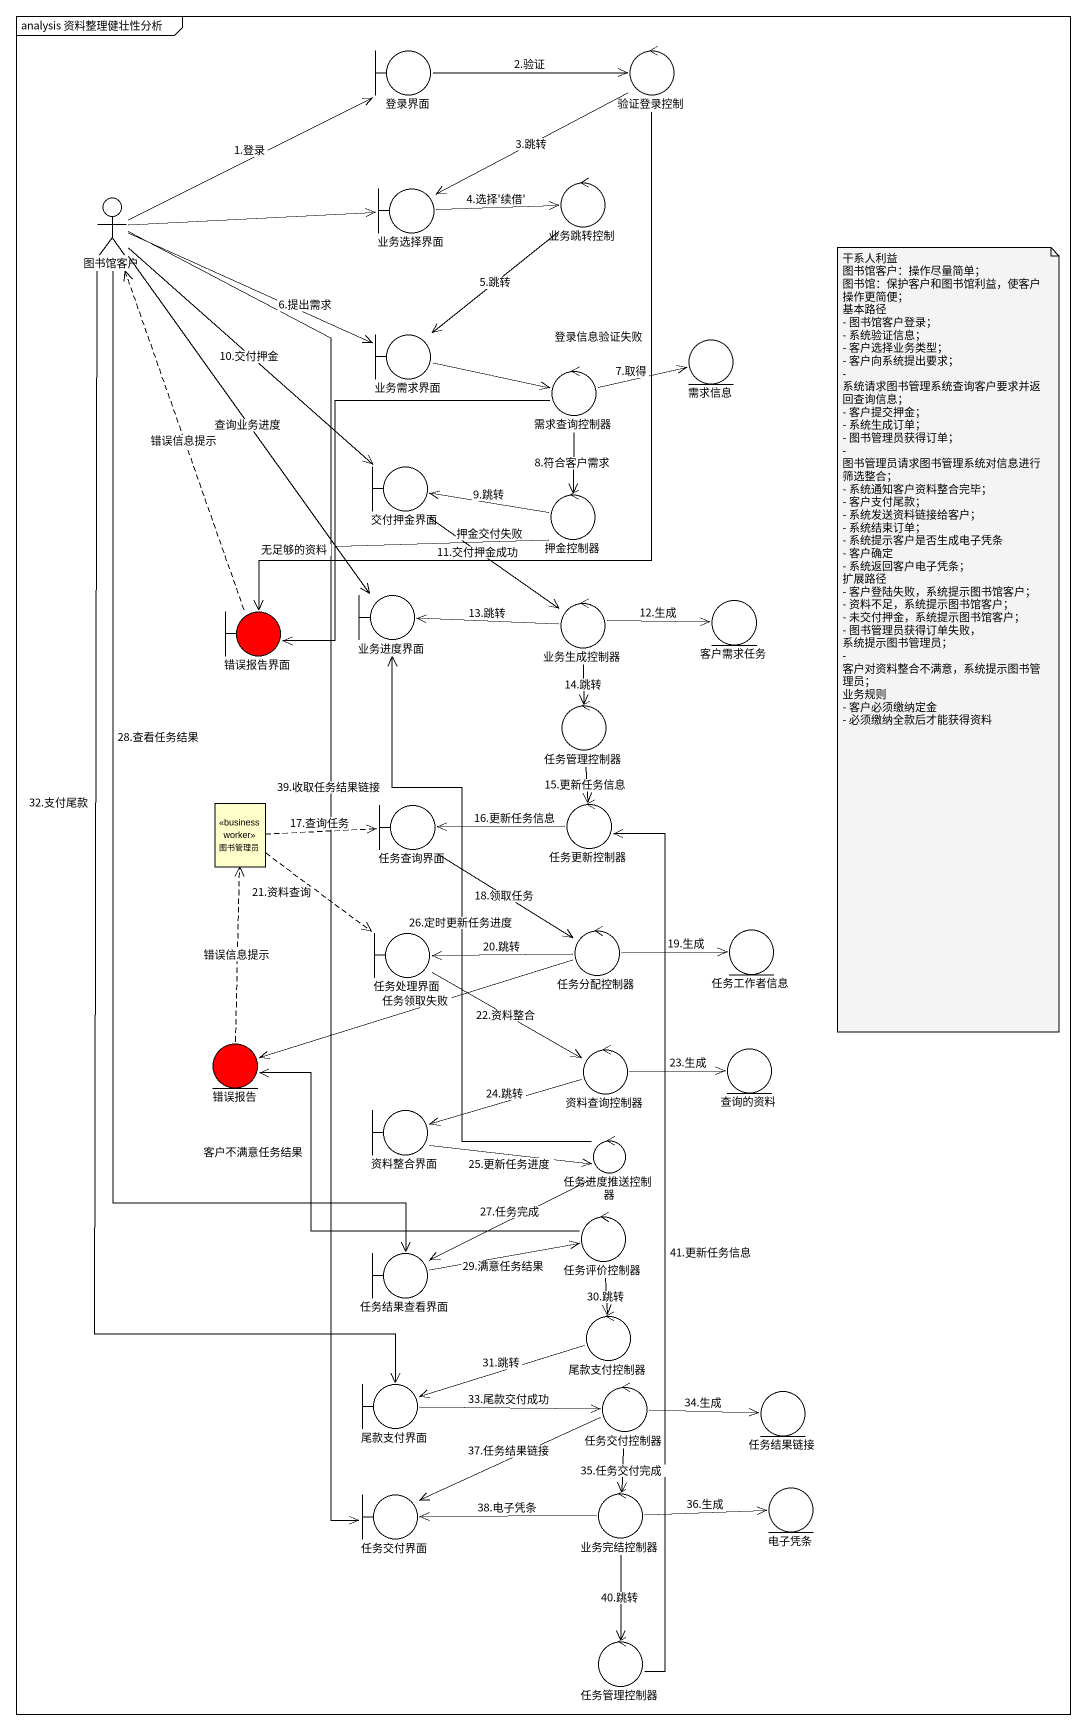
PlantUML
@startuml
mainframe analysis 资料整理健壮性分析
allowmixing
hide circle
hide empty members
boundary 登录界面
control 验证登录控制
actor 图书馆客户
boundary 业务选择界面
control 业务跳转控制
boundary 业务需求界面
entity 需求信息
control 需求查询控制器
boundary 交付押金界面
control 押金控制器
boundary 错误报告界面 #FF0000
boundary 业务进度界面
control 业务生成控制器
entity 客户需求任务
control 任务管理控制器
class 图书管理员 <<business worker>>
boundary 任务查询界面
control 任务更新控制器
boundary 任务处理界面
control 任务分配控制器
entity 任务工作者信息
entity 错误报告 #FF0000
control 资料查询控制器
entity 查询的资料
boundary 资料整合界面
control 任务进度推送控制器
control 任务评价控制器
boundary 任务结果查看界面
control 尾款支付控制器
boundary 尾款支付界面
control 任务交付控制器
entity 任务结果链接
boundary 任务交付界面
control 业务完结控制器
entity 电子凭条
control "任务管理控制器" as 任务管理控制器_2
登录界面 -right-> 验证登录控制 : 2.验证
验证登录控制 -left-> 业务选择界面 : 3.跳转
验证登录控制 --> 错误报告界面 : 登录信息验证失败
图书馆客户 -right-> 登录界面 : 1.登录
图书馆客户 -right-> 业务选择界面
图书馆客户 -right-> 业务需求界面 : 6.提出需求
图书馆客户 --> 交付押金界面 : 10.交付押金
图书馆客户 --> 业务进度界面 : 查询业务进度
图书馆客户 --> 任务结果查看界面 : 28.查看任务结果
图书馆客户 --> 尾款支付界面 : 32.支付尾款
图书馆客户 --> 任务交付界面 : 39.收取任务结果链接
业务选择界面 -right-> 业务跳转控制 : 4.选择'续借'
业务跳转控制 --> 业务需求界面 : 5.跳转
业务需求界面 -right-> 需求查询控制器
需求查询控制器 -right-> 需求信息 : 7.取得
需求查询控制器 --> 押金控制器 : 8.符合客户需求
需求查询控制器 --> 错误报告界面 : 无足够的资料
交付押金界面 --> 业务生成控制器 : 11.交付押金成功
押金控制器 -left-> 交付押金界面 : 9.跳转
押金控制器 -left-> 错误报告界面 : 押金交付失败
错误报告界面 .up.> 图书馆客户 : 错误信息提示
业务生成控制器 -left-> 业务进度界面 : 13.跳转
业务生成控制器 -right-> 客户需求任务 : 12.生成
业务生成控制器 --> 任务管理控制器 : 14.跳转
任务管理控制器 --> 任务更新控制器 : 15.更新任务信息
图书管理员 .right.> 任务查询界面 : 17.查询任务
图书管理员 ..> 任务处理界面 : 21.资料查询
任务查询界面 --> 任务分配控制器 : 18.领取任务
任务更新控制器 -left-> 任务查询界面 : 16.更新任务信息
任务处理界面 -right-> 资料查询控制器 : 22.资料整合
任务分配控制器 -left-> 任务处理界面 : 20.跳转
任务分配控制器 -right-> 任务工作者信息 : 19.生成
任务分配控制器 -left-> 错误报告 : 任务领取失败
错误报告 .up.> 图书管理员 : 错误信息提示
资料查询控制器 -right-> 查询的资料 : 23.生成
资料查询控制器 -left-> 资料整合界面 : 24.跳转
资料整合界面 -right-> 任务进度推送控制器 : 25.更新任务进度
任务进度推送控制器 -up-> 业务进度界面 : 26.定时更新任务进度
任务进度推送控制器 -left-> 任务结果查看界面 : 27.任务完成
任务评价控制器 -left-> 错误报告 : 客户不满意任务结果
任务评价控制器 --> 尾款支付控制器 : 30.跳转
任务结果查看界面 -right-> 任务评价控制器 : 29.满意任务结果
尾款支付控制器 -left-> 尾款支付界面 : 31.跳转
尾款支付界面 -right-> 任务交付控制器 : 33.尾款交付成功
任务交付控制器 -right-> 任务结果链接 : 34.生成
任务交付控制器 -left-> 任务交付界面 : 37.任务结果链接
任务交付控制器 --> 业务完结控制器 : 35.任务交付完成
业务完结控制器 -left-> 任务交付界面 : 38.电子凭条
业务完结控制器 -right-> 电子凭条 : 36.生成
业务完结控制器 --> 任务管理控制器_2 : 40.跳转
任务管理控制器_2 -up-> 任务更新控制器 : 41.更新任务信息
note as N1
  干系人利益
  图书馆客户：操作尽量简单；
  图书馆：保护客户和图书馆利益，使客户操作更简便；
  基本路径
  - 图书馆客户登录；
  - 系统验证信息；
  - 客户选择业务类型；
  - 客户向系统提出要求；
  - 系统请求图书管理系统查询客户要求并返回查询信息；
  - 客户提交押金；
  - 系统生成订单；
  - 图书管理员获得订单；
  - 图书管理员请求图书管理系统对信息进行筛选整合；
  - 系统通知客户资料整合完毕；
  - 客户支付尾款；
  - 系统发送资料链接给客户；
  - 系统结束订单；
  - 系统提示客户是否生成电子凭条
  - 客户确定
  - 系统返回客户电子凭条；
  扩展路径
  - 客户登陆失败，系统提示图书馆客户；
  - 资料不足，系统提示图书馆客户；
  - 未交付押金，系统提示图书馆客户；
  - 图书管理员获得订单失败， 系统提示图书管理员；
  - 客户对资料整合不满意，系统提示图书管理员；
  业务规则
  - 客户必须缴纳定金
  - 必须缴纳全款后才能获得资料
end note
@enduml
